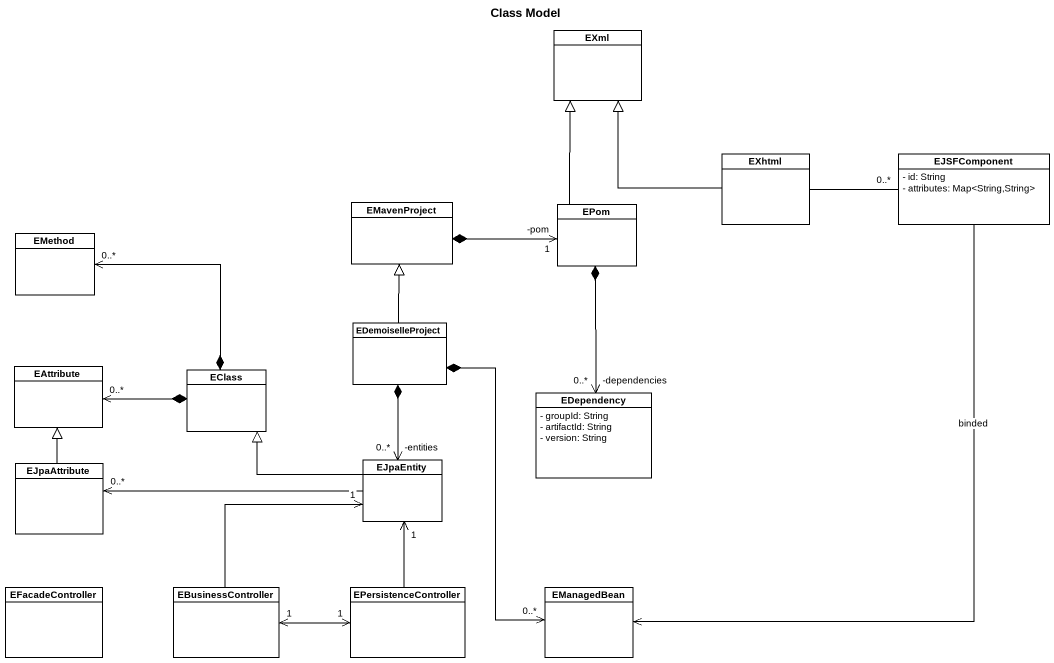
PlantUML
@startuml
title Class Model
hide circle
hide empty members
skinparam classAttributeIconSize 0
class EXml
class EXhtml
class EJSFComponent {
  - id: String
  - attributes: Map<String,String>
}
class EMavenProject
class EPom
class EMethod
class EDemoiselleProject
class EAttribute
class EClass
class EDependency {
  - groupId: String
  - artifactId: String
  - version: String
}
class EJpaAttribute
class EJpaEntity
class EFacadeController
class EBusinessController
class EPersistenceController
class EManagedBean
EXhtml -up-|> EXml
EXhtml -right- "0..*" EJSFComponent
EJSFComponent --> EManagedBean : binded
EMavenProject *-right-> "-pom\n1" EPom
EPom -up-|> EXml
EPom *--> "-dependencies\n0..*" EDependency
EMethod "0..*" <--* EClass
EDemoiselleProject -up-|> EMavenProject
EDemoiselleProject *--> "-entities\n0..*" EJpaEntity
EDemoiselleProject *--> "0..*" EManagedBean
EAttribute "0..*" <-right-* EClass
EJpaAttribute -up-|> EAttribute
EJpaAttribute "0..*" <-right- EJpaEntity
EJpaEntity -left-|> EClass
EBusinessController -up-> "1" EJpaEntity
EBusinessController "1" <-right-> "1" EPersistenceController
EPersistenceController -up-> "1" EJpaEntity
@enduml
